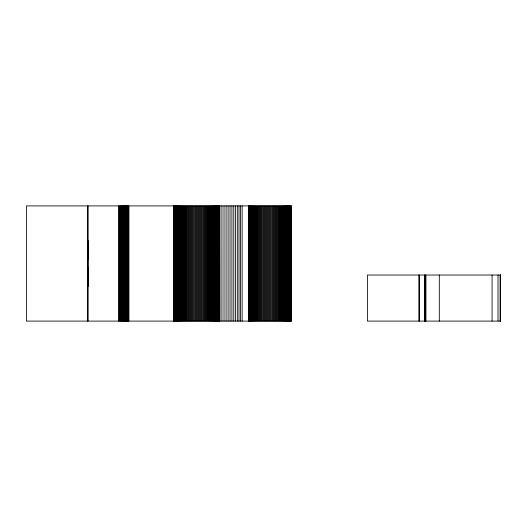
<?xml version="1.0" encoding="UTF-8"?>
<svg xmlns="http://www.w3.org/2000/svg" width="527" height="527" viewBox="0 0 527 527"><rect width="100%" height="100%" fill="white"/><g stroke="black" fill="none" stroke-linecap="round" stroke-linejoin="round"><path stroke-width="0.79" d="M291.22 205.905L26.409 205.905L26.409 321.095L291.22 321.095M500.643 275.022L367.405 275.022L367.405 321.095L500.643 321.095M87.897 259.897L87.871 240.464L87.871 286.536L87.844 267.103M500.591 275.022L500.538 321.095M500.294 275.022L500.294 321.095M500.182 275.022L500.182 321.095M498.002 275.022L498.002 321.095M492.073 275.022L492.073 321.095M439.301 275.022L439.301 321.095M425.856 275.022L425.856 321.095M425.678 275.022L425.678 321.095M424.828 275.022L424.828 321.095M424.584 275.022L424.584 321.095M419.294 275.022L419.294 321.095M418.952 275.022L418.952 321.095M291.194 205.905L291.174 321.095M291.023 205.905L291.128 321.095M290.891 205.905L290.891 321.095M290.72 205.905L290.72 321.095M290.515 205.905L290.515 321.095M290.272 205.905L290.272 321.095M290.002 205.905L290.002 321.095M289.692 205.905L289.692 321.095M289.349 205.905L289.349 321.095M288.98 205.905L288.98 321.095M288.572 205.905L288.572 321.095M288.137 205.905L288.137 321.095M287.67 205.905L287.67 321.095M287.169 205.905L287.169 321.095M286.642 205.905L286.642 321.095M286.089 205.905L286.089 321.095M285.502 205.905L285.502 321.095M284.896 205.905L284.896 321.095M284.257 205.905L284.257 321.095M283.598 205.905L283.598 321.095M282.913 205.905L282.913 321.095M282.208 205.905L282.208 321.095M281.477 205.905L281.477 321.095M280.733 205.905L280.733 321.095M279.962 205.905L279.962 321.095M279.178 205.905L279.178 321.095M278.375 205.905L278.375 321.095M277.551 205.905L277.551 321.095M276.721 205.905L276.721 321.095M275.871 205.905L275.871 321.095M275.015 205.905L275.015 321.095M274.145 205.905L274.145 321.095M273.269 205.905L273.269 321.095M272.38 205.905L272.38 321.095M271.491 205.905L271.491 321.095M270.595 205.905L270.595 321.095M269.692 205.905L269.692 321.095M268.79 205.905L268.79 321.095M267.881 205.905L267.881 321.095M266.978 205.905L266.978 321.095M266.076 205.905L266.076 321.095M265.173 205.905L265.173 321.095M264.284 205.905L264.284 321.095M263.395 205.905L263.395 321.095M262.512 205.905L262.512 321.095M261.642 205.905L261.642 321.095M260.779 205.905L260.779 321.095M259.93 205.905L259.93 321.095M259.086 205.905L259.086 321.095M258.263 205.905L258.263 321.095M257.459 205.905L257.459 321.095M256.662 205.905L256.662 321.095M255.891 205.905L255.891 321.095M255.134 205.905L255.134 321.095M254.396 205.905L254.396 321.095M253.685 205.905L253.685 321.095M252.993 205.905L252.993 321.095M252.328 205.905L252.328 321.095M251.682 205.905L251.682 321.095M251.063 205.905L251.063 321.095M250.47 205.905L250.47 321.095M249.903 205.905L249.903 321.095M249.37 205.905L249.37 321.095M248.863 205.905L248.863 321.095M248.382 205.905L248.382 321.095M242.137 205.905L242.137 321.095M240.595 205.905L240.595 321.095M238.988 205.905L238.988 321.095M237.315 205.905L237.315 321.095M235.576 205.905L235.576 321.095M233.784 205.905L233.784 321.095M231.933 205.905L231.933 321.095M230.029 205.905L230.029 321.095M228.072 205.905L228.072 321.095M226.07 205.905L226.07 321.095M224.021 205.905L224.021 321.095M221.933 205.905L221.933 321.095M219.805 205.905L219.805 321.095L219.719 205.905M219.647 205.905L219.647 321.095M219.542 205.905L219.542 321.095M219.403 205.905L219.403 321.095M219.225 205.905L219.225 321.095M219.015 205.905L219.015 321.095M218.771 205.905L218.771 321.095M218.488 205.905L218.488 321.095M218.178 205.905L218.178 321.095M217.829 205.905L217.829 321.095M217.447 205.905L217.447 321.095M217.038 205.905L217.038 321.095M216.597 205.905L216.597 321.095M216.123 205.905L216.123 321.095M215.622 205.905L215.622 321.095M215.088 205.905L215.088 321.095M214.529 205.905L214.529 321.095M213.942 205.905L213.942 321.095M213.33 205.905L213.33 321.095M212.691 205.905L212.691 321.095M212.025 205.905L212.025 321.095M211.334 205.905L211.334 321.095M210.629 205.905L210.629 321.095M209.891 205.905L209.891 321.095M209.14 205.905L209.14 321.095M208.369 205.905L208.369 321.095M207.579 205.905L207.579 321.095M206.775 205.905L206.775 321.095M205.952 205.905L205.952 321.095M205.115 205.905L205.115 321.095M204.272 205.905L204.272 321.095M203.409 205.905L203.409 321.095M202.539 205.905L202.539 321.095M201.657 205.905L201.657 321.095M200.774 205.905L200.774 321.095M199.878 205.905L199.878 321.095M198.982 205.905L198.982 321.095M198.08 205.905L198.08 321.095M197.17 205.905L197.17 321.095M196.268 205.905L196.268 321.095M195.365 205.905L195.365 321.095M194.463 205.905L194.463 321.095M193.567 205.905L193.567 321.095M192.671 205.905L192.671 321.095M191.782 205.905L191.782 321.095M190.906 205.905L190.906 321.095M190.036 205.905L190.036 321.095M189.173 205.905L189.173 321.095M188.323 205.905L188.323 321.095M187.487 205.905L187.487 321.095M186.663 205.905L186.663 321.095M185.86 205.905L185.86 321.095M185.069 205.905L185.069 321.095M184.298 205.905L184.298 321.095M183.548 205.905L183.548 321.095M182.816 205.905L182.816 321.095M182.105 205.905L182.105 321.095M181.42 205.905L181.42 321.095M180.754 205.905L180.754 321.095M180.115 205.905L180.115 321.095M179.496 205.905L179.496 321.095M178.91 205.905L178.91 321.095M178.35 205.905L178.35 321.095M177.823 205.905L177.823 321.095M177.316 205.905L177.316 321.095M176.841 205.905L176.841 321.095M176.4 205.905L176.4 321.095M175.992 205.905L175.992 321.095M175.616 205.905L175.616 321.095M175.267 205.905L175.267 321.095M174.951 205.905L174.951 321.095M174.674 205.905L174.674 321.095M174.43 205.905L174.43 321.095M174.22 205.905L174.22 321.095M174.042 205.905L174.042 321.095M173.93 205.905L173.897 321.095M173.791 205.905L173.791 321.095M173.686 205.905L173.686 321.095M128.845 205.905L128.845 321.095M128.707 205.905L128.707 321.095M128.535 205.905L128.535 321.095M128.338 205.905L128.338 321.095M128.101 205.905L128.101 321.095M127.837 205.905L127.837 321.095M127.547 205.905L127.547 321.095M127.224 205.905L127.224 321.095M126.869 205.905L126.869 321.095M126.493 205.905L126.493 321.095M126.085 205.905L126.085 321.095M125.65 205.905L125.65 321.095M125.182 205.905L125.182 321.095M124.695 205.905L124.695 321.095M124.181 205.905L124.181 321.095M123.647 205.905L123.647 321.095M123.081 205.905L123.081 321.095M122.501 205.905L122.501 321.095M121.895 205.905L121.895 321.095M121.269 205.905L121.269 321.095M120.617 205.905L120.617 321.095M119.952 205.905L119.952 321.095M119.273 205.905L119.273 321.095M118.568 205.905L118.568 321.095M87.91 205.905L87.91 321.095M87.844 205.905L87.844 321.095"/></g></svg>
